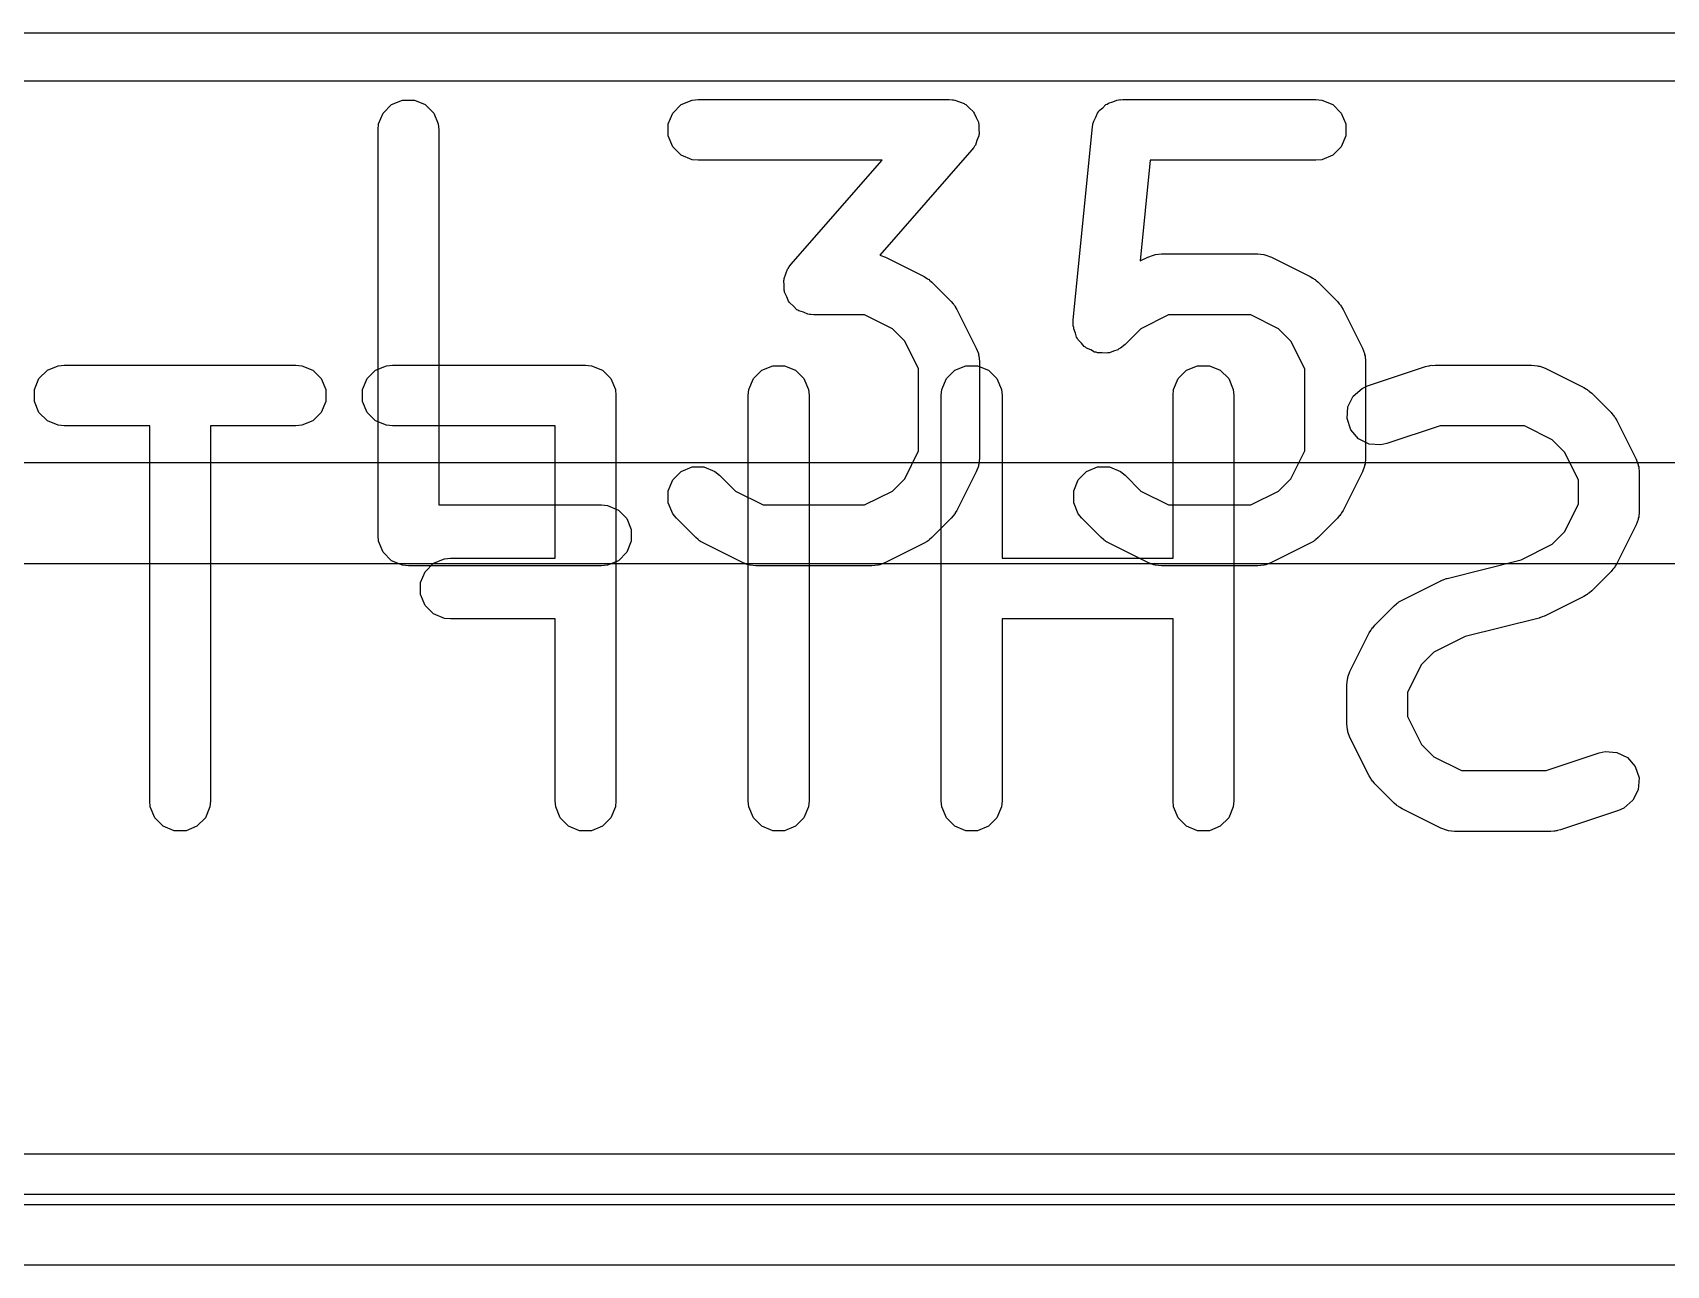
# Model space of a CAD drawing. Header units: millimetres. Extents: x 14 to 286, y -133 to -45.
# Drawn here: x 263.149 to 267.178, y -104.805 to -101.765 of the extents above; entities that cross this region are included whole.
import ezdxf

# ---------------------------------------------------------------- set-up
doc = ezdxf.new("R2010")
doc.units = ezdxf.units.MM
for name, color, linetype, true_color in [('B.Silkscreen', 31, 'CONTINUOUS', 0xe8b2a7), ('F.Cu', 13, 'CONTINUOUS', 0xc83434), ('F.Silkscreen', 41, 'CONTINUOUS', 0xf2eda1), ('User.Drawings', 9, 'CONTINUOUS', 0xc2c2c2)]:
    doc.layers.add(name, color=color, linetype=linetype, true_color=true_color)

msp = doc.modelspace()

# ---------------------------------------------------------------- linework, layer by layer
at = {"layer": 'B.Silkscreen', "linetype": 'CONTINUOUS'}
for p, q in [((263.15356, -102.645187), (263.164759, -102.618151)), ((263.164759, -102.618151), (263.185451, -102.597459)), ((263.185451, -102.597459), (263.212487, -102.58626)), ((263.212487, -102.58626), (263.227119, -102.584819)), ((263.227119, -102.584819), (263.798547, -102.584819)), ((263.798547, -102.584819), (263.813179, -102.58626)), ((263.813179, -102.58626), (263.840215, -102.597459)), ((263.840215, -102.597459), (263.860907, -102.618151)), ((263.860907, -102.618151), (263.872106, -102.645187)), ((263.963084, -102.645187), (263.974283, -102.618151)), ((263.974283, -102.618151), (263.994975, -102.597459)), ((263.994975, -102.597459), (264.022011, -102.58626)), ((264.022011, -102.58626), (264.036643, -102.584819)), ((264.036643, -102.584819), (264.512833, -102.584819)), ((264.512833, -102.584819), (264.527465, -102.58626)), ((264.527465, -102.58626), (264.554501, -102.597459)), ((264.554501, -102.597459), (264.575193, -102.618151)), ((264.575193, -102.618151), (264.586392, -102.645187)), ((264.915464, -102.645187), (264.926663, -102.618151)), ((264.926663, -102.618151), (264.947355, -102.597459)), ((264.947355, -102.597459), (264.974391, -102.58626)), ((264.974391, -102.58626), (265.003655, -102.58626)), ((265.003655, -102.58626), (265.030691, -102.597459)), ((265.030691, -102.597459), (265.051383, -102.618151)), ((265.051383, -102.618151), (265.062582, -102.645187)), ((265.391655, -102.645187), (265.402854, -102.618151)), ((265.402854, -102.618151), (265.423546, -102.597459)), ((265.423546, -102.597459), (265.450582, -102.58626)), ((265.450582, -102.58626), (265.479846, -102.58626)), ((265.479846, -102.58626), (265.506882, -102.597459)), ((265.506882, -102.597459), (265.527574, -102.618151)), ((265.527574, -102.618151), (265.538773, -102.645187)), ((265.963083, -102.645187), (265.974282, -102.618151)), ((265.974282, -102.618151), (265.994974, -102.597459)), ((265.994974, -102.597459), (266.02201, -102.58626)), ((266.02201, -102.58626), (266.051274, -102.58626)), ((266.051274, -102.58626), (266.07831, -102.597459)), ((266.07831, -102.597459), (266.099002, -102.618151)), ((266.099002, -102.618151), (266.110201, -102.645187)), ((266.441497, -102.636287), (266.584353, -102.588668)), ((266.584353, -102.588668), (266.591608, -102.587018)), ((266.591608, -102.587018), (266.593439, -102.58626)), ((266.593439, -102.58626), (266.596092, -102.585998)), ((266.596092, -102.585998), (266.59869, -102.585408)), ((266.59869, -102.585408), (266.600664, -102.585548)), ((266.600664, -102.585548), (266.608071, -102.584819)), ((266.608071, -102.584819), (266.846166, -102.584819)), ((266.846166, -102.584819), (266.860798, -102.58626)), ((266.860798, -102.58626), (266.863287, -102.587291)), ((266.863287, -102.587291), (266.865975, -102.587482)), ((266.865975, -102.587482), (266.879707, -102.592737)), ((266.879707, -102.592737), (266.974945, -102.640356)), ((263.15356, -102.674451), (263.15356, -102.645187)), ((263.872106, -102.645187), (263.872106, -102.674451)), ((263.963084, -102.674451), (263.963084, -102.645187)), ((264.586392, -102.645187), (264.587833, -102.659819)), ((264.587833, -102.659819), (264.587833, -103.659819)), ((264.914023, -102.659819), (264.915464, -102.645187)), ((264.914023, -103.659819), (264.914023, -102.659819)), ((265.062582, -102.645187), (265.064023, -102.659819)), ((265.064023, -102.659819), (265.064023, -103.659819)), ((265.390214, -102.659819), (265.391655, -102.645187)), ((265.390214, -103.659819), (265.390214, -102.659819)), ((265.538773, -102.645187), (265.540214, -102.659819)), ((265.540214, -102.659819), (265.540214, -103.061009)), ((265.961642, -102.659819), (265.963083, -102.645187)), ((265.961642, -103.061009), (265.961642, -102.659819)), ((266.110201, -102.645187), (266.111642, -102.659819)), ((266.111642, -102.659819), (266.111642, -103.659819)), ((266.405964, -102.661455), (266.428071, -102.642281)), ((266.428071, -102.642281), (266.441497, -102.636287)), ((266.974945, -102.640356), (266.981244, -102.64432)), ((266.981244, -102.64432), (266.983072, -102.645078)), ((266.983072, -102.645078), (266.985128, -102.646766)), ((266.985128, -102.646766), (266.987388, -102.648188)), ((266.987388, -102.648188), (266.988687, -102.649686)), ((266.988687, -102.649686), (266.994437, -102.654405)), ((266.994437, -102.654405), (267.042056, -102.702024)), ((263.164759, -102.701487), (263.15356, -102.674451)), ((263.872106, -102.674451), (263.860907, -102.701487)), ((263.974283, -102.701487), (263.963084, -102.674451)), ((266.390803, -102.716818), (266.392878, -102.687628)), ((266.392878, -102.687628), (266.405964, -102.661455)), ((263.185451, -102.722179), (263.164759, -102.701487)), ((263.212487, -102.733378), (263.185451, -102.722179)), ((263.227119, -102.734819), (263.212487, -102.733378)), ((263.437833, -102.734819), (263.227119, -102.734819)), ((263.437833, -103.659819), (263.437833, -102.734819)), ((263.798547, -102.734819), (263.587833, -102.734819)), ((263.587833, -102.734819), (263.587833, -103.659819)), ((263.813179, -102.733378), (263.798547, -102.734819)), ((263.840215, -102.722179), (263.813179, -102.733378)), ((263.860907, -102.701487), (263.840215, -102.722179)), ((263.994975, -102.722179), (263.974283, -102.701487)), ((264.022011, -102.733378), (263.994975, -102.722179)), ((264.036643, -102.734819), (264.022011, -102.733378)), ((264.437833, -102.734819), (264.036643, -102.734819)), ((264.437833, -103.061009), (264.437833, -102.734819)), ((266.400057, -102.744581), (266.390803, -102.716818)), ((266.620241, -102.734819), (266.488931, -102.778589)), ((266.828461, -102.734819), (266.620241, -102.734819)), ((266.896977, -102.769077), (266.828461, -102.734819)), ((267.042056, -102.702024), (267.046774, -102.707773)), ((267.046774, -102.707773), (267.048273, -102.709073)), ((267.048273, -102.709073), (267.049694, -102.711332)), ((267.049694, -102.711332), (267.051383, -102.713389)), ((267.051383, -102.713389), (267.05214, -102.715216)), ((267.05214, -102.715216), (267.056105, -102.721516)), ((267.056105, -102.721516), (267.103724, -102.816754)), ((266.419231, -102.766688), (266.400057, -102.744581)), ((266.445404, -102.779774), (266.419231, -102.766688)), ((266.474594, -102.781849), (266.445404, -102.779774)), ((266.488931, -102.778589), (266.474594, -102.781849)), ((266.927384, -102.799484), (266.896977, -102.769077)), ((266.961642, -102.868), (266.927384, -102.799484)), ((267.103724, -102.816754), (267.108979, -102.830485)), ((267.108979, -102.830485), (267.10917, -102.833174)), ((267.10917, -102.833174), (267.110201, -102.835663)), ((267.110201, -102.835663), (267.111642, -102.850295)), ((267.111642, -102.850295), (267.111642, -102.945533)), ((266.961642, -102.927828), (266.961642, -102.868)), ((266.927384, -102.996344), (266.961642, -102.927828)), ((267.103724, -102.979074), (267.056105, -103.074312)), ((267.108979, -102.965343), (267.103724, -102.979074)), ((267.10917, -102.962653), (267.108979, -102.965343)), ((267.110201, -102.960165), (267.10917, -102.962653)), ((267.111642, -102.945533), (267.110201, -102.960165)), ((266.896977, -103.026751), (266.927384, -102.996344)), ((264.137832, -103.073649), (264.164868, -103.06245)), ((264.164868, -103.06245), (264.1795, -103.061009)), ((264.1795, -103.061009), (264.437833, -103.061009)), ((265.540214, -103.061009), (265.961642, -103.061009)), ((266.81999, -103.065244), (266.896977, -103.026751)), ((264.105941, -103.121377), (264.11714, -103.094341)), ((264.11714, -103.094341), (264.137832, -103.073649)), ((266.6375, -103.110867), (266.81999, -103.065244)), ((267.042056, -103.093804), (266.994437, -103.141423)), ((267.046774, -103.088054), (267.042056, -103.093804)), ((267.048273, -103.086755), (267.046774, -103.088054)), ((267.049694, -103.084495), (267.048273, -103.086755)), ((267.051383, -103.082439), (267.049694, -103.084495)), ((267.05214, -103.080611), (267.051383, -103.082439)), ((267.056105, -103.074312), (267.05214, -103.080611)), ((264.105941, -103.150641), (264.105941, -103.121377)), ((266.526911, -103.164165), (266.622149, -103.116546)), ((266.622149, -103.116546), (266.623218, -103.116136)), ((266.623218, -103.116136), (266.623654, -103.115814)), ((266.623654, -103.115814), (266.62979, -103.113621)), ((266.62979, -103.113621), (266.63588, -103.111291)), ((266.63588, -103.111291), (266.63642, -103.111252)), ((266.63642, -103.111252), (266.6375, -103.110867)), ((266.994437, -103.141423), (266.988687, -103.146141)), ((264.11714, -103.177677), (264.105941, -103.150641)), ((264.137832, -103.198369), (264.11714, -103.177677)), ((266.4598, -103.225833), (266.507419, -103.178214)), ((266.507419, -103.178214), (266.513168, -103.173495)), ((266.513168, -103.173495), (266.514468, -103.171997)), ((266.514468, -103.171997), (266.516727, -103.170575)), ((266.516727, -103.170575), (266.518784, -103.168887)), ((266.518784, -103.168887), (266.520611, -103.168129)), ((266.520611, -103.168129), (266.526911, -103.164165)), ((266.974945, -103.155472), (266.879707, -103.203091)), ((266.981244, -103.151507), (266.974945, -103.155472)), ((266.983072, -103.15075), (266.981244, -103.151507)), ((266.985128, -103.149061), (266.983072, -103.15075)), ((266.987388, -103.14764), (266.985128, -103.149061)), ((266.988687, -103.146141), (266.987388, -103.14764)), ((264.164868, -103.209568), (264.137832, -103.198369)), ((264.1795, -103.211009), (264.164868, -103.209568)), ((264.437833, -103.211009), (264.1795, -103.211009)), ((264.437833, -103.659819), (264.437833, -103.211009)), ((265.961642, -103.211009), (265.540214, -103.211009)), ((265.540214, -103.211009), (265.540214, -103.659819)), ((265.961642, -103.659819), (265.961642, -103.211009)), ((266.864356, -103.20877), (266.681866, -103.254392)), ((266.865435, -103.208384), (266.864356, -103.20877)), ((266.865975, -103.208346), (266.865435, -103.208384)), ((266.872056, -103.206018), (266.865975, -103.208346)), ((266.878202, -103.203823), (266.872056, -103.206018)), ((266.878637, -103.2035), (266.878202, -103.203823)), ((266.879707, -103.203091), (266.878637, -103.2035)), ((266.398132, -103.340563), (266.445751, -103.245325)), ((266.445751, -103.245325), (266.449715, -103.239025)), ((266.449715, -103.239025), (266.450473, -103.237198)), ((266.450473, -103.237198), (266.452161, -103.235141)), ((266.452161, -103.235141), (266.453583, -103.232882)), ((266.453583, -103.232882), (266.455081, -103.231582)), ((266.455081, -103.231582), (266.4598, -103.225833)), ((266.681866, -103.254392), (266.604879, -103.292886)), ((266.604879, -103.292886), (266.574472, -103.323293)), ((266.392877, -103.354295), (266.398132, -103.340563)), ((266.574472, -103.323293), (266.540214, -103.391809)), ((266.390214, -103.374104), (266.391655, -103.359472)), ((266.390214, -103.469342), (266.390214, -103.374104)), ((266.391655, -103.359472), (266.392686, -103.356982)), ((266.392686, -103.356982), (266.392877, -103.354295)), ((266.540214, -103.391809), (266.540214, -103.451637)), ((266.540214, -103.451637), (266.574472, -103.520153)), ((266.391655, -103.483974), (266.390214, -103.469342)), ((266.392686, -103.486463), (266.391655, -103.483974)), ((266.392877, -103.489151), (266.392686, -103.486463)), ((266.398132, -103.502883), (266.392877, -103.489151)), ((266.445751, -103.598121), (266.398132, -103.502883)), ((266.574472, -103.520153), (266.604879, -103.550561)), ((266.881615, -103.584819), (267.012924, -103.541049)), ((267.012924, -103.541049), (267.027261, -103.537789)), ((267.027261, -103.537789), (267.056451, -103.539864)), ((267.056451, -103.539864), (267.082625, -103.55295)), ((266.604879, -103.550561), (266.673395, -103.584819)), ((266.673395, -103.584819), (266.881615, -103.584819)), ((267.082625, -103.55295), (267.101799, -103.575058)), ((267.101799, -103.575058), (267.111053, -103.60282)), ((266.449714, -103.604417), (266.445751, -103.598121)), ((266.450472, -103.606247), (266.449714, -103.604417)), ((266.452161, -103.608305), (266.450472, -103.606247)), ((266.453583, -103.610564), (266.452161, -103.608305)), ((266.455081, -103.611863), (266.453583, -103.610564)), ((266.459799, -103.617612), (266.455081, -103.611863)), ((266.507418, -103.665232), (266.459799, -103.617612)), ((267.111053, -103.60282), (267.108978, -103.63201)), ((263.439274, -103.674451), (263.437833, -103.659819)), ((263.587833, -103.659819), (263.586392, -103.674451)), ((264.439274, -103.674451), (264.437833, -103.659819)), ((264.587833, -103.659819), (264.586392, -103.674451)), ((264.915464, -103.674451), (264.914023, -103.659819)), ((265.064023, -103.659819), (265.062582, -103.674451)), ((265.391655, -103.674451), (265.390214, -103.659819)), ((265.540214, -103.659819), (265.538773, -103.674451)), ((265.963083, -103.674451), (265.961642, -103.659819)), ((266.111642, -103.659819), (266.110201, -103.674451)), ((266.513167, -103.66995), (266.507418, -103.665232)), ((267.095891, -103.658183), (267.073784, -103.677357)), ((267.108978, -103.63201), (267.095891, -103.658183)), ((263.450473, -103.701487), (263.439274, -103.674451)), ((263.471165, -103.722179), (263.450473, -103.701487)), ((263.575193, -103.701487), (263.554501, -103.722179)), ((263.586392, -103.674451), (263.575193, -103.701487)), ((264.450473, -103.701487), (264.439274, -103.674451)), ((264.471165, -103.722179), (264.450473, -103.701487)), ((264.575193, -103.701487), (264.554501, -103.722179)), ((264.586392, -103.674451), (264.575193, -103.701487)), ((264.926663, -103.701487), (264.915464, -103.674451)), ((264.947355, -103.722179), (264.926663, -103.701487)), ((265.051383, -103.701487), (265.030691, -103.722179)), ((265.062582, -103.674451), (265.051383, -103.701487)), ((265.402854, -103.701487), (265.391655, -103.674451)), ((265.423546, -103.722179), (265.402854, -103.701487)), ((265.527574, -103.701487), (265.506882, -103.722179)), ((265.538773, -103.674451), (265.527574, -103.701487)), ((265.974282, -103.701487), (265.963083, -103.674451)), ((265.994974, -103.722179), (265.974282, -103.701487)), ((266.099002, -103.701487), (266.07831, -103.722179)), ((266.110201, -103.674451), (266.099002, -103.701487)), ((266.514468, -103.67145), (266.513167, -103.66995)), ((266.516727, -103.672872), (266.514468, -103.67145)), ((266.518784, -103.67456), (266.516727, -103.672872)), ((266.520611, -103.675317), (266.518784, -103.67456)), ((266.526911, -103.679282), (266.520611, -103.675317)), ((266.622149, -103.726901), (266.526911, -103.679282)), ((267.060359, -103.683351), (266.917502, -103.73097)), ((267.073784, -103.677357), (267.060359, -103.683351)), ((263.498201, -103.733378), (263.471165, -103.722179)), ((263.527465, -103.733378), (263.498201, -103.733378)), ((263.554501, -103.722179), (263.527465, -103.733378)), ((264.498201, -103.733378), (264.471165, -103.722179)), ((264.527465, -103.733378), (264.498201, -103.733378)), ((264.554501, -103.722179), (264.527465, -103.733378)), ((264.974391, -103.733378), (264.947355, -103.722179)), ((265.003655, -103.733378), (264.974391, -103.733378)), ((265.030691, -103.722179), (265.003655, -103.733378)), ((265.450582, -103.733378), (265.423546, -103.722179)), ((265.479846, -103.733378), (265.450582, -103.733378)), ((265.506882, -103.722179), (265.479846, -103.733378)), ((266.02201, -103.733378), (265.994974, -103.722179)), ((266.051274, -103.733378), (266.02201, -103.733378)), ((266.07831, -103.722179), (266.051274, -103.733378)), ((266.63588, -103.732156), (266.622149, -103.726901)), ((266.638569, -103.732347), (266.63588, -103.732156)), ((266.641058, -103.733378), (266.638569, -103.732347)), ((266.65569, -103.734819), (266.641058, -103.733378)), ((266.893785, -103.734819), (266.65569, -103.734819)), ((266.90119, -103.734089), (266.893785, -103.734819)), ((266.903165, -103.73423), (266.90119, -103.734089)), ((266.905762, -103.733639), (266.903165, -103.73423)), ((266.908417, -103.733378), (266.905762, -103.733639)), ((266.910248, -103.732619), (266.908417, -103.733378)), ((266.917502, -103.73097), (266.910248, -103.732619))]:
    msp.add_line(p, q, dxfattribs=at)
at = {"layer": 'F.Cu', "linetype": 'CONTINUOUS'}
for p, q in [((253.96, -102.825), (271.87, -102.825)), ((271.87, -103.075), (253.96, -103.075))]:
    msp.add_line(p, q, dxfattribs=at)
at = {"layer": 'F.Silkscreen', "linetype": 'CONTINUOUS'}
for p, q in [((262.294853, -101.765), (268.785, -101.765)), ((268.845, -101.885), (262.27, -101.885)), ((264.034284, -101.942459), (264.06132, -101.93126)), ((264.06132, -101.93126), (264.090584, -101.93126)), ((264.090584, -101.93126), (264.11762, -101.942459)), ((264.74857, -101.942459), (264.775606, -101.93126)), ((264.775606, -101.93126), (264.790238, -101.929819)), ((264.790238, -101.929819), (265.409285, -101.929819)), ((265.409285, -101.929819), (265.417023, -101.930581)), ((265.417023, -101.930581), (265.418991, -101.93045)), ((265.418991, -101.93045), (265.420346, -101.930908)), ((265.420346, -101.930908), (265.423917, -101.93126)), ((265.423917, -101.93126), (265.435174, -101.935923)), ((265.813098, -101.935454), (265.823225, -101.93126)), ((265.823225, -101.93126), (265.82883, -101.930707)), ((265.82883, -101.930707), (265.830617, -101.930169)), ((265.830617, -101.930169), (265.832445, -101.930351)), ((265.832445, -101.930351), (265.837857, -101.929819)), ((265.837857, -101.929819), (266.314047, -101.929819)), ((266.314047, -101.929819), (266.328679, -101.93126)), ((266.328679, -101.93126), (266.355715, -101.942459)), ((264.002393, -101.990187), (264.013592, -101.963151)), ((264.013592, -101.963151), (264.034284, -101.942459)), ((264.11762, -101.942459), (264.138312, -101.963151)), ((264.138312, -101.963151), (264.149511, -101.990187)), ((264.716679, -101.990187), (264.727878, -101.963151)), ((264.727878, -101.963151), (264.74857, -101.942459)), ((265.435174, -101.935923), (265.446712, -101.939825)), ((265.446712, -101.939825), (265.448616, -101.94149)), ((265.448616, -101.94149), (265.450953, -101.942459)), ((265.450953, -101.942459), (265.459563, -101.951069)), ((265.459563, -101.951069), (265.468736, -101.959095)), ((265.468736, -101.959095), (265.469858, -101.961364)), ((265.469858, -101.961364), (265.471645, -101.963151)), ((265.471645, -101.963151), (265.476305, -101.974401)), ((265.476305, -101.974401), (265.481708, -101.985327)), ((265.766119, -101.98294), (265.771301, -101.97328)), ((265.771301, -101.97328), (265.775497, -101.963151)), ((265.775497, -101.963151), (265.778168, -101.960479)), ((265.778168, -101.960479), (265.779953, -101.957153)), ((265.779953, -101.957153), (265.788435, -101.950212)), ((265.788435, -101.950212), (265.796189, -101.942459)), ((265.796189, -101.942459), (265.799677, -101.941013)), ((265.799677, -101.941013), (265.802601, -101.938622)), ((265.802601, -101.938622), (265.813098, -101.935454)), ((266.355715, -101.942459), (266.376407, -101.963151)), ((266.376407, -101.963151), (266.387606, -101.990187)), ((264.000952, -102.004819), (264.002393, -101.990187)), ((264.000952, -103.004819), (264.000952, -102.004819)), ((264.149511, -101.990187), (264.150952, -102.004819)), ((264.150952, -102.004819), (264.150952, -102.929819)), ((264.716679, -102.019451), (264.716679, -101.990187)), ((265.481708, -101.985327), (265.481876, -101.98785)), ((265.481876, -101.98785), (265.482844, -101.990187)), ((265.482844, -101.990187), (265.482844, -102.002371)), ((265.482844, -102.002371), (265.483654, -102.014525)), ((265.483654, -102.014525), (265.482844, -102.01692)), ((265.71561, -102.473546), (265.763229, -101.997356)), ((265.763229, -101.997356), (265.764298, -101.992023)), ((265.764298, -101.990187), (265.765011, -101.988464)), ((265.764298, -101.992023), (265.764298, -101.990187)), ((265.765011, -101.988464), (265.766119, -101.98294)), ((266.387606, -101.990187), (266.387606, -102.019451)), ((264.727878, -102.046487), (264.716679, -102.019451)), ((264.74857, -102.067179), (264.727878, -102.046487)), ((265.465728, -102.054207), (265.238832, -102.313516)), ((265.470249, -102.047882), (265.465728, -102.054207)), ((265.471645, -102.046487), (265.470249, -102.047882)), ((265.472193, -102.045163), (265.471645, -102.046487)), ((265.474279, -102.042246), (265.472193, -102.045163)), ((265.47818, -102.030708), (265.474279, -102.042246)), ((265.482844, -102.019451), (265.47818, -102.030708)), ((265.482844, -102.01692), (265.482844, -102.019451)), ((266.376407, -102.046487), (266.355715, -102.067179)), ((266.387606, -102.019451), (266.376407, -102.046487)), ((264.775606, -102.078378), (264.74857, -102.067179)), ((264.790238, -102.079819), (264.775606, -102.078378)), ((265.244003, -102.079819), (264.790238, -102.079819)), ((265.019509, -102.336383), (265.244003, -102.079819)), ((265.905731, -102.079819), (265.880912, -102.328009)), ((266.314047, -102.079819), (265.905731, -102.079819)), ((266.328679, -102.078378), (266.314047, -102.079819)), ((266.355715, -102.067179), (266.328679, -102.078378)), ((265.014987, -102.342707), (265.019509, -102.336383)), ((265.238832, -102.313516), (265.25235, -102.318689)), ((265.25235, -102.318689), (265.347588, -102.366308)), ((265.880912, -102.328009), (265.899554, -102.318689)), ((265.899554, -102.318689), (265.913285, -102.313434)), ((265.913285, -102.313434), (265.915974, -102.313242)), ((265.915974, -102.313242), (265.918463, -102.312212)), ((265.918463, -102.312212), (265.933095, -102.310771)), ((265.933095, -102.310771), (266.17119, -102.310771)), ((266.17119, -102.310771), (266.185822, -102.312212)), ((266.185822, -102.312212), (266.188311, -102.313243)), ((266.188311, -102.313243), (266.190999, -102.313434)), ((266.190999, -102.313434), (266.204731, -102.318689)), ((266.204731, -102.318689), (266.299969, -102.366308)), ((265.001583, -102.376065), (265.002393, -102.373669)), ((265.002393, -102.388218), (265.001583, -102.376065)), ((265.002393, -102.371139), (265.007056, -102.359881)), ((265.002393, -102.373669), (265.002393, -102.371139)), ((265.007056, -102.359881), (265.010958, -102.348344)), ((265.010958, -102.348344), (265.013043, -102.345426)), ((265.013043, -102.345426), (265.013592, -102.344103)), ((265.013592, -102.344103), (265.014987, -102.342707)), ((265.347588, -102.366308), (265.353887, -102.370272)), ((265.353887, -102.370272), (265.355715, -102.37103)), ((265.355715, -102.37103), (265.357771, -102.372718)), ((265.357771, -102.372718), (265.360031, -102.37414)), ((265.360031, -102.37414), (265.36133, -102.375638)), ((265.36133, -102.375638), (265.36708, -102.380357)), ((266.299969, -102.366308), (266.306268, -102.370272)), ((266.306268, -102.370272), (266.308096, -102.37103)), ((266.308096, -102.37103), (266.310152, -102.372718)), ((266.310152, -102.372718), (266.312412, -102.37414)), ((266.312412, -102.37414), (266.313711, -102.375638)), ((266.313711, -102.375638), (266.319461, -102.380357)), ((265.002393, -102.400403), (265.002393, -102.388218)), ((265.00336, -102.402739), (265.002393, -102.400403)), ((265.003529, -102.405263), (265.00336, -102.402739)), ((265.008931, -102.416188), (265.003529, -102.405263)), ((265.013592, -102.427439), (265.008931, -102.416188)), ((265.36708, -102.380357), (265.414699, -102.427976)), ((266.319461, -102.380357), (266.36708, -102.427976)), ((265.015378, -102.429225), (265.013592, -102.427439)), ((265.016501, -102.431495), (265.015378, -102.429225)), ((265.025673, -102.43952), (265.016501, -102.431495)), ((265.034284, -102.448131), (265.025673, -102.43952)), ((265.03662, -102.449099), (265.034284, -102.448131)), ((265.038525, -102.450765), (265.03662, -102.449099)), ((265.050062, -102.454666), (265.038525, -102.450765)), ((265.06132, -102.45933), (265.050062, -102.454666)), ((265.414699, -102.427976), (265.419417, -102.433725)), ((265.419417, -102.433725), (265.420916, -102.435025)), ((265.420916, -102.435025), (265.422337, -102.437284)), ((265.422337, -102.437284), (265.424026, -102.439341)), ((265.424026, -102.439341), (265.424783, -102.441168)), ((265.424783, -102.441168), (265.428748, -102.447468)), ((265.428748, -102.447468), (265.476367, -102.542706)), ((266.36708, -102.427976), (266.371798, -102.433725)), ((266.371798, -102.433725), (266.373297, -102.435025)), ((266.373297, -102.435025), (266.374718, -102.437284)), ((266.374718, -102.437284), (266.376407, -102.439341)), ((266.376407, -102.439341), (266.377164, -102.441168)), ((266.377164, -102.441168), (266.381129, -102.447468)), ((266.381129, -102.447468), (266.428748, -102.542706)), ((265.06489, -102.459681), (265.06132, -102.45933)), ((265.066246, -102.46014), (265.06489, -102.459681)), ((265.068213, -102.460008), (265.066246, -102.46014)), ((265.075952, -102.460771), (265.068213, -102.460008)), ((265.201104, -102.460771), (265.075952, -102.460771)), ((265.26962, -102.495029), (265.201104, -102.460771)), ((265.300027, -102.525436), (265.26962, -102.495029)), ((265.715588, -102.488249), (265.71561, -102.473546)), ((265.716679, -102.491864), (265.715588, -102.488249)), ((265.716679, -102.49564), (265.716679, -102.491864)), ((265.720873, -102.505765), (265.716679, -102.49564)), ((265.882284, -102.495029), (265.843271, -102.534042)), ((265.9508, -102.460771), (265.882284, -102.495029)), ((266.153485, -102.460771), (265.9508, -102.460771)), ((266.222001, -102.495029), (266.153485, -102.460771)), ((266.252408, -102.525436), (266.222001, -102.495029)), ((265.334285, -102.593952), (265.300027, -102.525436)), ((265.724041, -102.516265), (265.720873, -102.505765)), ((265.726432, -102.519188), (265.724041, -102.516265)), ((265.727878, -102.522677), (265.726432, -102.519188)), ((265.735631, -102.53043), (265.727878, -102.522677)), ((265.742572, -102.538913), (265.735631, -102.53043)), ((265.745898, -102.540697), (265.742572, -102.538913)), ((265.843271, -102.534042), (265.831906, -102.543369)), ((266.286666, -102.593952), (266.252408, -102.525436)), ((265.476367, -102.542706), (265.481622, -102.556437)), ((265.481622, -102.556437), (265.481813, -102.559126)), ((265.481813, -102.559126), (265.482844, -102.561615)), ((265.482844, -102.561615), (265.484285, -102.576247)), ((265.484285, -102.576247), (265.484285, -102.814342)), ((265.74857, -102.543369), (265.745898, -102.540697)), ((265.758697, -102.547564), (265.74857, -102.543369)), ((265.768359, -102.552747), (265.758697, -102.547564)), ((265.772118, -102.553122), (265.768359, -102.552747)), ((265.775607, -102.554568), (265.772118, -102.553122)), ((265.786568, -102.554568), (265.775607, -102.554568)), ((265.797478, -102.555659), (265.786568, -102.554568)), ((265.801094, -102.554568), (265.797478, -102.555659)), ((265.804869, -102.554568), (265.801094, -102.554568)), ((265.814994, -102.550373), (265.804869, -102.554568)), ((265.825494, -102.547206), (265.814994, -102.550373)), ((265.828417, -102.544814), (265.825494, -102.547206)), ((265.831906, -102.543369), (265.828417, -102.544814)), ((266.428748, -102.542706), (266.434003, -102.556437)), ((266.434003, -102.556437), (266.434194, -102.559126)), ((266.434194, -102.559126), (266.435225, -102.561615)), ((266.435225, -102.561615), (266.436666, -102.576247)), ((266.436666, -102.576247), (266.436666, -102.814342)), ((265.334285, -102.796637), (265.334285, -102.593952)), ((266.286666, -102.796637), (266.286666, -102.593952)), ((265.300026, -102.865153), (265.334285, -102.796637)), ((265.484285, -102.814342), (265.482844, -102.828974)), ((266.252407, -102.865153), (266.286666, -102.796637)), ((266.436666, -102.814342), (266.435225, -102.828974)), ((264.727878, -102.867912), (264.748571, -102.847219)), ((264.748571, -102.847219), (264.775607, -102.836021)), ((264.775607, -102.836021), (264.80487, -102.836021)), ((264.80487, -102.836021), (264.831906, -102.84722)), ((264.831906, -102.84722), (264.843272, -102.856548)), ((264.843272, -102.856548), (264.882284, -102.895561)), ((265.476367, -102.847883), (265.428748, -102.943121)), ((265.481622, -102.834152), (265.476367, -102.847883)), ((265.481813, -102.831462), (265.481622, -102.834152)), ((265.482844, -102.828974), (265.481813, -102.831462)), ((265.727878, -102.867912), (265.748571, -102.847219)), ((265.748571, -102.847219), (265.775607, -102.836021)), ((265.775607, -102.836021), (265.80487, -102.836021)), ((265.80487, -102.836021), (265.831906, -102.84722)), ((265.831906, -102.84722), (265.843272, -102.856548)), ((265.843272, -102.856548), (265.882284, -102.895561)), ((266.428748, -102.847883), (266.381129, -102.943121)), ((266.434003, -102.834152), (266.428748, -102.847883)), ((266.434194, -102.831462), (266.434003, -102.834152)), ((266.435225, -102.828974), (266.434194, -102.831462)), ((264.716679, -102.894948), (264.727878, -102.867912)), ((264.716679, -102.924211), (264.716679, -102.894948)), ((264.882284, -102.895561), (264.9508, -102.929819)), ((265.201104, -102.929819), (265.269619, -102.895561)), ((265.269619, -102.895561), (265.300026, -102.865153)), ((265.716679, -102.894948), (265.727878, -102.867912)), ((265.716679, -102.924211), (265.716679, -102.894948)), ((265.882284, -102.895561), (265.9508, -102.929819)), ((266.153485, -102.929819), (266.222, -102.895561)), ((266.222, -102.895561), (266.252407, -102.865153)), ((264.150952, -102.929819), (264.552142, -102.929819)), ((264.552142, -102.929819), (264.566774, -102.93126)), ((264.566774, -102.93126), (264.59381, -102.942459)), ((264.727877, -102.951247), (264.716679, -102.924211)), ((264.9508, -102.929819), (265.201104, -102.929819)), ((265.727877, -102.951247), (265.716679, -102.924211)), ((265.9508, -102.929819), (266.153485, -102.929819)), ((264.59381, -102.942459), (264.614502, -102.963151)), ((264.614502, -102.963151), (264.625701, -102.990187)), ((264.737204, -102.962612), (264.727877, -102.951247)), ((264.784823, -103.010232), (264.737204, -102.962612)), ((265.414699, -102.962613), (265.367081, -103.010232)), ((265.419417, -102.956863), (265.414699, -102.962613)), ((265.420916, -102.955564), (265.419417, -102.956863)), ((265.422337, -102.953305), (265.420916, -102.955564)), ((265.424027, -102.951247), (265.422337, -102.953305)), ((265.424784, -102.949417), (265.424027, -102.951247)), ((265.428748, -102.943121), (265.424784, -102.949417)), ((265.737204, -102.962612), (265.727877, -102.951247)), ((265.784823, -103.010232), (265.737204, -102.962612)), ((266.36708, -102.962613), (266.319462, -103.010232)), ((266.371798, -102.956863), (266.36708, -102.962613)), ((266.373297, -102.955564), (266.371798, -102.956863)), ((266.374718, -102.953305), (266.373297, -102.955564)), ((266.376408, -102.951247), (266.374718, -102.953305)), ((266.377165, -102.949417), (266.376408, -102.951247)), ((266.381129, -102.943121), (266.377165, -102.949417)), ((264.002393, -103.019451), (264.000952, -103.004819)), ((264.013592, -103.046487), (264.002393, -103.019451)), ((264.625701, -103.019451), (264.614502, -103.046487)), ((264.625701, -102.990187), (264.625701, -103.019451)), ((264.790572, -103.01495), (264.784823, -103.010232)), ((264.791873, -103.01645), (264.790572, -103.01495)), ((264.794132, -103.017872), (264.791873, -103.01645)), ((264.796189, -103.01956), (264.794132, -103.017872)), ((264.798016, -103.020317), (264.796189, -103.01956)), ((264.804316, -103.024282), (264.798016, -103.020317)), ((265.353887, -103.020317), (265.347588, -103.024282)), ((265.355715, -103.01956), (265.353887, -103.020317)), ((265.357771, -103.017872), (265.355715, -103.01956)), ((265.360031, -103.01645), (265.357771, -103.017872)), ((265.361331, -103.01495), (265.360031, -103.01645)), ((265.367081, -103.010232), (265.361331, -103.01495)), ((265.790572, -103.01495), (265.784823, -103.010232)), ((265.791873, -103.01645), (265.790572, -103.01495)), ((265.794132, -103.017872), (265.791873, -103.01645)), ((265.796189, -103.01956), (265.794132, -103.017872)), ((265.798016, -103.020317), (265.796189, -103.01956)), ((265.804316, -103.024282), (265.798016, -103.020317)), ((266.306268, -103.020317), (266.299969, -103.024282)), ((266.308096, -103.01956), (266.306268, -103.020317)), ((266.310152, -103.017872), (266.308096, -103.01956)), ((266.312412, -103.01645), (266.310152, -103.017872)), ((266.313712, -103.01495), (266.312412, -103.01645)), ((266.319462, -103.010232), (266.313712, -103.01495)), ((264.034284, -103.067179), (264.013592, -103.046487)), ((264.614502, -103.046487), (264.59381, -103.067179)), ((264.899554, -103.071901), (264.804316, -103.024282)), ((265.347588, -103.024282), (265.25235, -103.071901)), ((265.899554, -103.071901), (265.804316, -103.024282)), ((266.299969, -103.024282), (266.204731, -103.071901)), ((264.06132, -103.078378), (264.034284, -103.067179)), ((264.075952, -103.079819), (264.06132, -103.078378)), ((264.552142, -103.079819), (264.075952, -103.079819)), ((264.566774, -103.078378), (264.552142, -103.079819)), ((264.59381, -103.067179), (264.566774, -103.078378)), ((264.913285, -103.077156), (264.899554, -103.071901)), ((264.915974, -103.077347), (264.913285, -103.077156)), ((264.918463, -103.078378), (264.915974, -103.077347)), ((264.933095, -103.079819), (264.918463, -103.078378)), ((265.218809, -103.079819), (264.933095, -103.079819)), ((265.233441, -103.078378), (265.218809, -103.079819)), ((265.23593, -103.077346), (265.233441, -103.078378)), ((265.238618, -103.077156), (265.23593, -103.077346)), ((265.25235, -103.071901), (265.238618, -103.077156)), ((265.913285, -103.077156), (265.899554, -103.071901)), ((265.915974, -103.077347), (265.913285, -103.077156)), ((265.918463, -103.078378), (265.915974, -103.077347)), ((265.933095, -103.079819), (265.918463, -103.078378)), ((266.17119, -103.079819), (265.933095, -103.079819)), ((266.185822, -103.078378), (266.17119, -103.079819)), ((266.188311, -103.077346), (266.185822, -103.078378)), ((266.190999, -103.077156), (266.188311, -103.077346)), ((266.204731, -103.071901), (266.190999, -103.077156))]:
    msp.add_line(p, q, dxfattribs=at)
at = {"layer": 'User.Drawings', "linetype": 'CONTINUOUS'}
for p, q in [((255.79, -104.530009), (274.6295, -104.530009)), ((274.6295, -104.630009), (255.79, -104.630009)), ((255.79, -104.655), (274.6295, -104.655)), ((274.7045, -104.805), (255.6545, -104.805))]:
    msp.add_line(p, q, dxfattribs=at)

doc.saveas('drawing.dxf')
